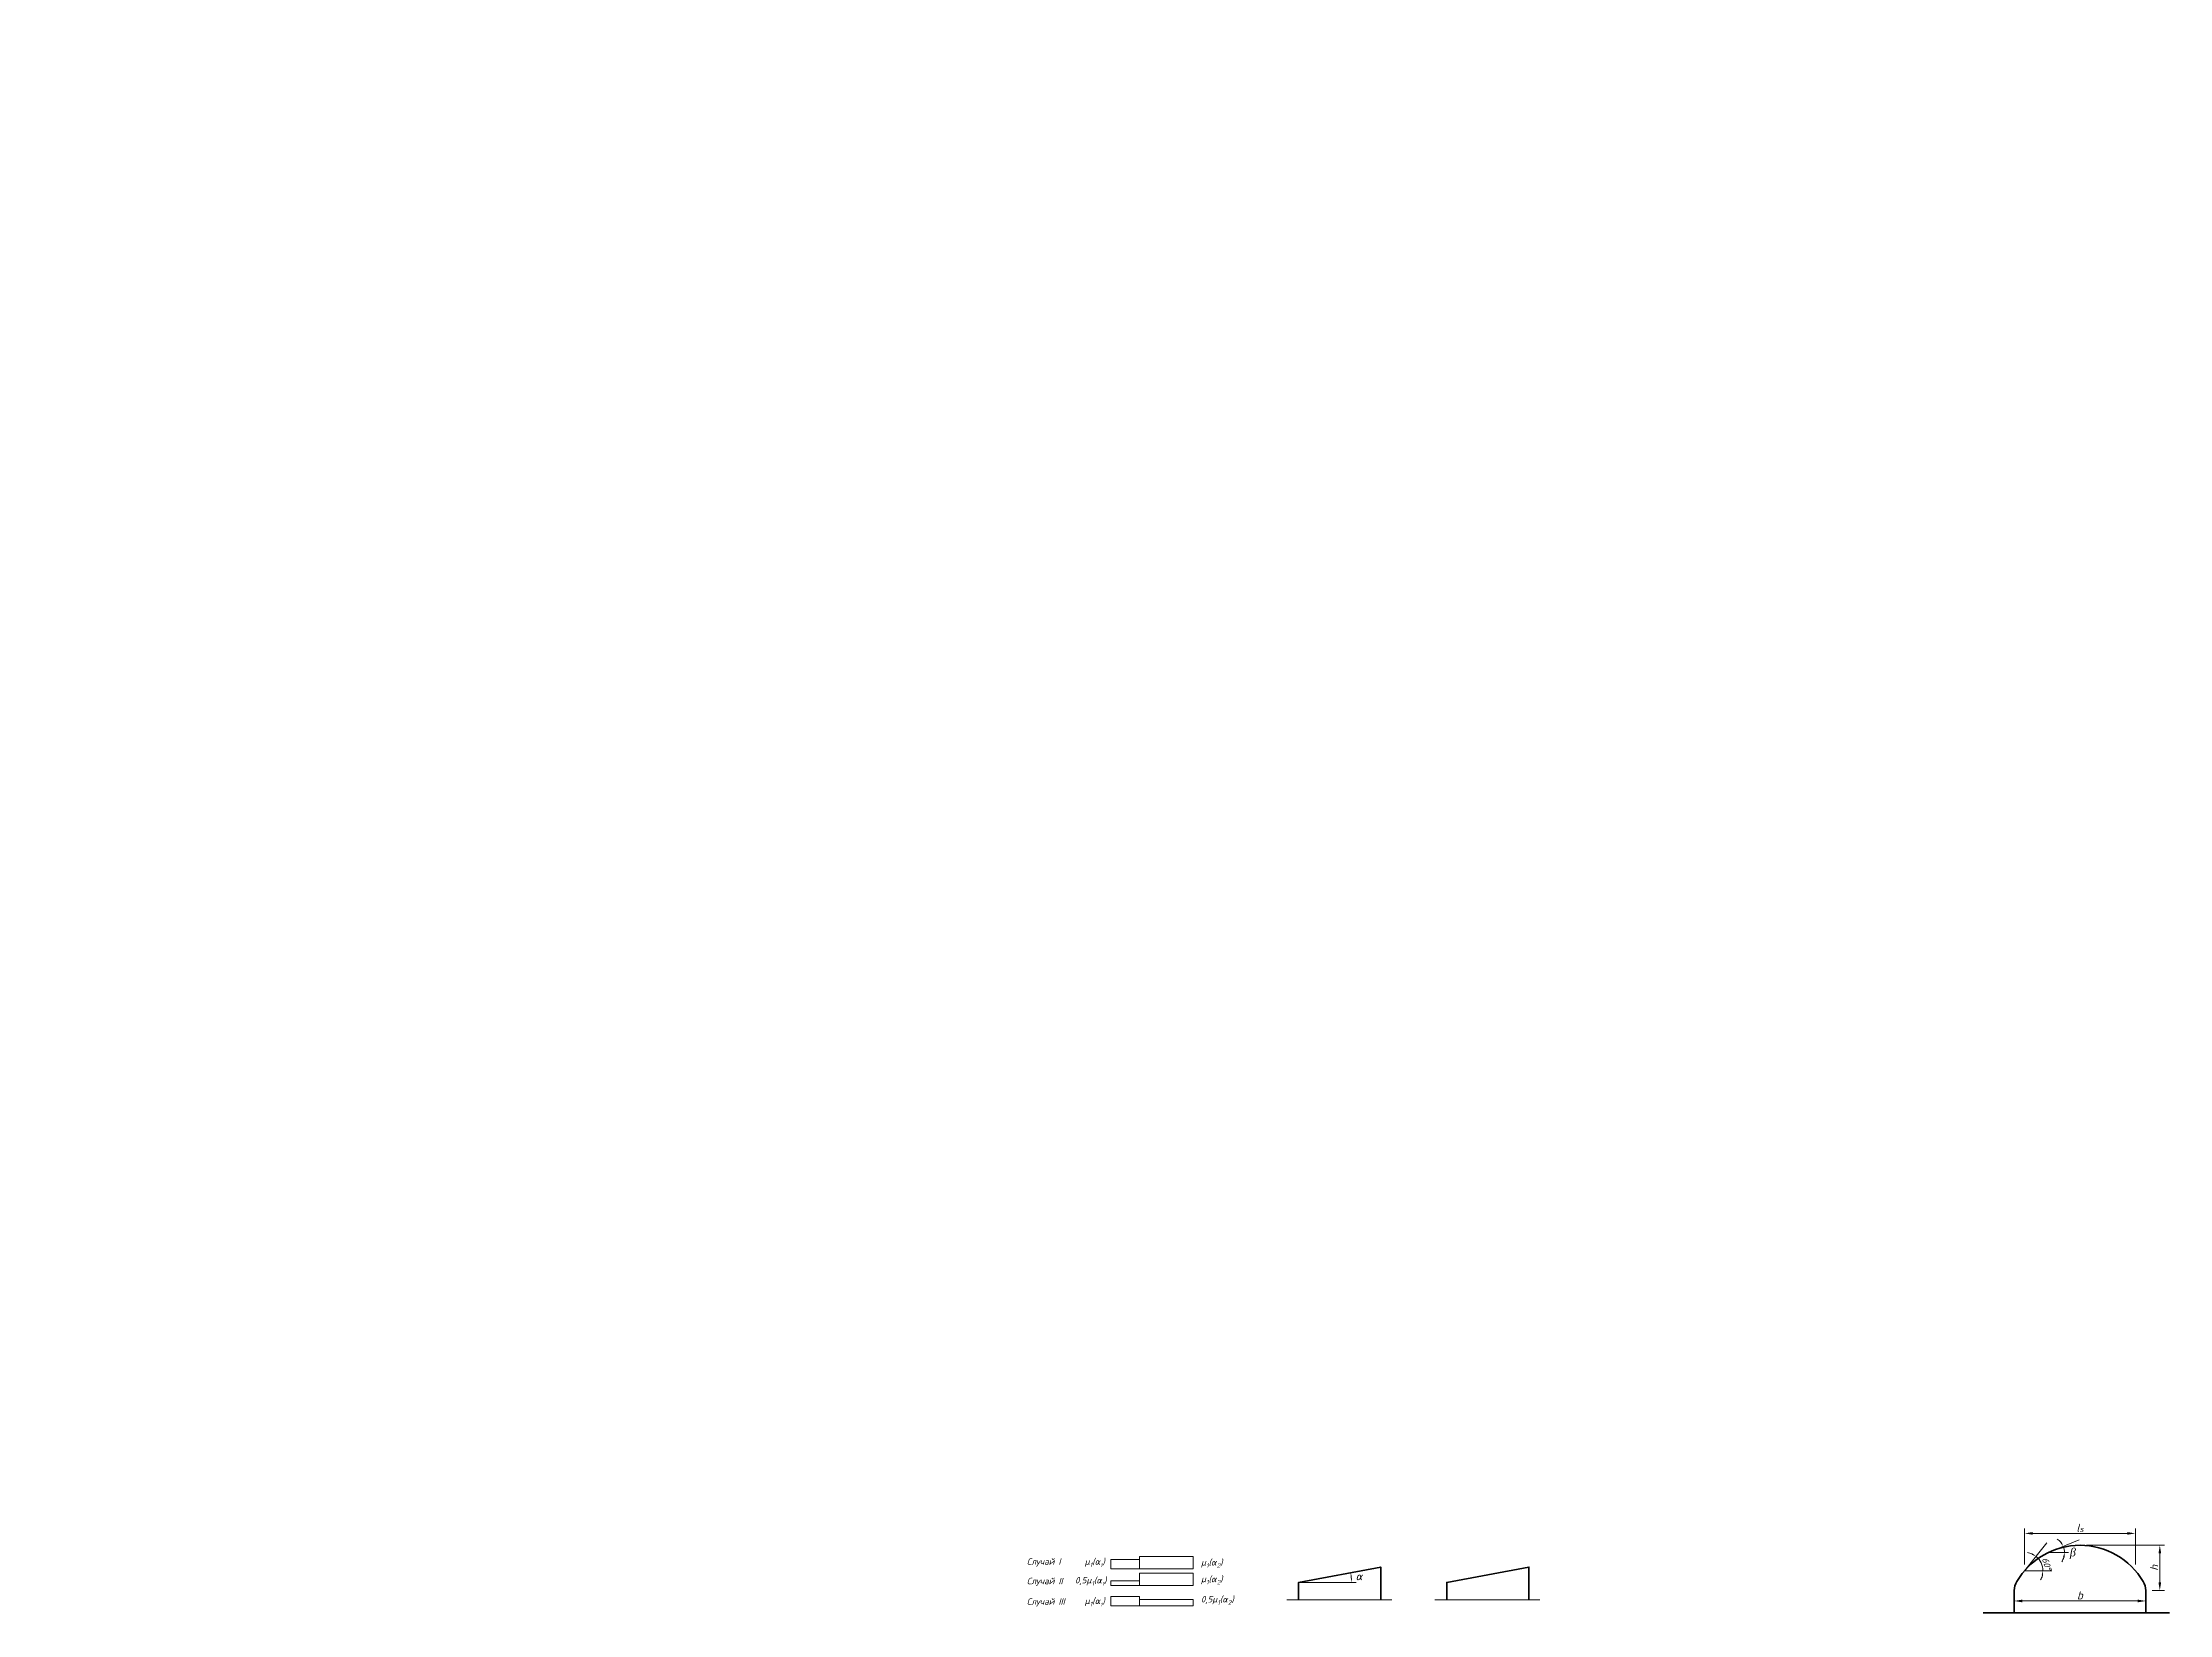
# Paper-space layout 'Лист1' of a CAD drawing. Header units: millimetres. Extents: x -68721 to 265005, y -194513 to 181100.
# Drawn here: x 123948 to 190279, y 83067 to 132084 of the extents above; entities that cross this region are included whole.
import ezdxf

# ---------------------------------------------------------------- set-up
doc = ezdxf.new("R2010")
doc.units = ezdxf.units.MM
doc.layers.add('1.Основной', color=7, linetype='Continuous', lineweight=60)
doc.layers.add('3.Текст и размеры', color=7, linetype='Continuous', lineweight=9)
doc.styles.get("Standard").update_dxf_attribs({"font": 'isocpeui.ttf', "height": 250})
doc.styles.add('Standart 1', font='isocpeui.ttf', dxfattribs={"height": 250})
doc.styles.add('маркан', font='isocpeui.ttf')
doc.styles.add('стиль1', font='timesi.ttf', dxfattribs={"height": 250})
doc.dimstyles.new('1_100', dxfattribs={"dimtxt": 250, "dimasz": 200, "dimexe": 150, "dimexo": 200, "dimgap": 50, "dimtad": 1, "dimdec": 0, "dimrnd": 10, "dimtxsty": 'Standard', "dimblk": 'ARCHTICK', "dimcen": 250, "dimdle": 150, "dimclrd": 256, "dimadec": 0, "dimazin": 0, "dimtfac": 1, "dimtdec": 0, "dimtmove": 0, "dimatfit": 3, "dimfxl": 1.25, "dimlwd": 9, "dimlwe": 9, "dimarcsym": 0})

# ---------------------------------------------------------------- blocks, each defined once
blk = doc.blocks.new('*D4')
at = {"layer": '3.Текст и размеры', "lineweight": 9, "ltscale": 20, "transparency": 16777216}
blk.add_arc((157265, 82535), 722, 7.94546, 20.50182, dxfattribs=at)
at = {"layer": '3.Текст и размеры', "ltscale": 20, "transparency": 16777216}
for points in [[(157926, 82781), (157956, 82794), (157899, 82878)], [(157996, 82636), (157963, 82633), (157987, 82535)]]:
    blk.add_solid(points, dxfattribs=at)
at = {"layer": 'Defpoints', "color": 0, "ltscale": 20, "transparency": 16777216}
for p in [(158163, 83021), (157265, 82535), (157265, 82535), (157977, 82654), (158126, 82535)]:
    blk.add_point(p, dxfattribs=at)
blk = doc.blocks.new('*D6')
at = {"layer": '3.Текст и размеры', "color": 0, "lineweight": 9, "ltscale": 20, "transparency": 16777216}
for p, q in [((164896, 84398), (164889, 84397)), ((164181, 84067), (164920, 84067))]:
    blk.add_line(p, q, dxfattribs=at)
at = {"layer": '3.Текст и размеры', "lineweight": 9, "ltscale": 20, "transparency": 16777216}
blk.add_arc((163120, 84067), 1649, 3.47414, 7.06932, dxfattribs=at)
at = {"layer": '3.Текст и размеры', "ltscale": 20, "transparency": 16777216}
for points in [[(164741, 84268), (164774, 84273), (164742, 84369)], [(164783, 84168), (164750, 84167), (164770, 84067)]]:
    blk.add_solid(points, dxfattribs=at)
at = {"layer": 'Defpoints', "color": 0, "ltscale": 20, "transparency": 16777216}
for p in [(164700, 84361), (163120, 84067), (163120, 84067), (163981, 84067), (164767, 84168)]:
    blk.add_point(p, dxfattribs=at)
blk = doc.blocks.new('*D7')
at = {"layer": '3.Текст и размеры', "lineweight": 9, "ltscale": 20, "transparency": 16777216}
blk.add_arc((163254, 82535), 722, 7.94546, 20.50182, dxfattribs=at)
at = {"layer": '3.Текст и размеры', "ltscale": 20, "transparency": 16777216}
for points in [[(163915, 82781), (163945, 82794), (163888, 82878)], [(163985, 82636), (163952, 82633), (163976, 82535)]]:
    blk.add_solid(points, dxfattribs=at)
at = {"layer": 'Defpoints', "color": 0, "ltscale": 20, "transparency": 16777216}
for p in [(164152, 83021), (163254, 82535), (163254, 82535), (163966, 82654), (164115, 82535)]:
    blk.add_point(p, dxfattribs=at)
blk = doc.blocks.new('*D9')
at = {"layer": '3.Текст и размеры', "lineweight": 9, "ltscale": 20, "transparency": 16777216}
blk.add_arc((161474, 80692), 529, 10.85563, 26.08128, dxfattribs=at)
at = {"layer": '3.Текст и размеры', "ltscale": 20, "transparency": 16777216}
for points in [[(161935, 80916), (161963, 80933), (161897, 81010)], [(162010, 80793), (161977, 80790), (162003, 80692)]]:
    blk.add_solid(points, dxfattribs=at)
at = {"layer": 'Defpoints', "color": 0, "ltscale": 20, "transparency": 16777216}
for p in [(162121, 81179), (161474, 80692), (161474, 80692), (161990, 80805), (162335, 80692)]:
    blk.add_point(p, dxfattribs=at)
blk = doc.blocks.new('*D11')
at = {"layer": '3.Текст и размеры', "lineweight": 9, "ltscale": 20, "transparency": 16777216}
blk.add_arc((163430, 80692), 529, 10.85563, 26.08128, dxfattribs=at)
at = {"layer": '3.Текст и размеры', "ltscale": 20, "transparency": 16777216}
for points in [[(163890, 80916), (163919, 80933), (163852, 81010)], [(163965, 80793), (163932, 80790), (163958, 80692)]]:
    blk.add_solid(points, dxfattribs=at)
at = {"layer": 'Defpoints', "color": 0, "ltscale": 20, "transparency": 16777216}
for p in [(164077, 81179), (163430, 80692), (163430, 80692), (163946, 80805), (164291, 80692)]:
    blk.add_point(p, dxfattribs=at)
blk = doc.blocks.new('*D34')
at = {"layer": '3.Текст и размеры', "color": 0, "lineweight": 9, "ltscale": 20, "transparency": 16777216}
for p, q in [((187689, 85224), (190128, 85224)), ((189740, 83816), (190128, 83816))]:
    blk.add_line(p, q, dxfattribs=at)
at = {"layer": '3.Текст и размеры', "lineweight": 9, "ltscale": 20, "transparency": 16777216}
blk.add_line((189978, 84066), (189978, 84974), dxfattribs=at)
at = {"layer": '3.Текст и размеры', "ltscale": 20, "transparency": 16777216}
for points in [[(189937, 84974), (190020, 84974), (189978, 85224)], [(189937, 84066), (190020, 84066), (189978, 83816)]]:
    blk.add_solid(points, dxfattribs=at)
at = {"layer": 'Defpoints', "color": 0, "ltscale": 20, "transparency": 16777216}
for p in [(187489, 85224), (189978, 85224), (189540, 83816)]:
    blk.add_point(p, dxfattribs=at)
at = {"layer": '3.Текст и размеры', "color": 0, "ltscale": 20, "transparency": 16777216, "insert": (189803, 84520), "char_height": 250, "attachment_point": 5, "rotation": 90}
blk.add_mtext('h', dxfattribs=at)
blk = doc.blocks.new('*D35')
at = {"layer": '3.Текст и размеры', "color": 0, "lineweight": 9, "ltscale": 20, "transparency": 16777216}
for p, q in [((185439, 83620), (185439, 83338)), ((189540, 83620), (189540, 83338))]:
    blk.add_line(p, q, dxfattribs=at)
at = {"layer": '3.Текст и размеры', "lineweight": 9, "ltscale": 20, "transparency": 16777216}
blk.add_line((185689, 83488), (189290, 83488), dxfattribs=at)
at = {"layer": '3.Текст и размеры', "ltscale": 20, "transparency": 16777216}
for points in [[(185689, 83530), (185689, 83446), (185439, 83488)], [(189290, 83530), (189290, 83446), (189540, 83488)]]:
    blk.add_solid(points, dxfattribs=at)
at = {"layer": 'Defpoints', "color": 0, "ltscale": 20, "transparency": 16777216}
for p in [(185439, 83820), (189540, 83820), (189540, 83488)]:
    blk.add_point(p, dxfattribs=at)
at = {"layer": '3.Текст и размеры', "color": 0, "ltscale": 20, "transparency": 16777216, "insert": (187489, 83663), "char_height": 250, "attachment_point": 5}
blk.add_mtext('b', dxfattribs=at)
blk = doc.blocks.new('*D36')
at = {"layer": '3.Текст и размеры', "lineweight": 9, "ltscale": 20, "transparency": 16777216}
for start, end in [(66.28162, 81.29578), (360, 51.26746), (329.97168, 344.98584)]:
    blk.add_arc((185761, 84429), 574, start, end, dxfattribs=at)
at = {"layer": '3.Текст и размеры', "ltscale": 20, "transparency": 16777216}
for points in [[(186005, 84976), (185979, 84933), (186120, 84877)], [(186290, 84283), (186340, 84277), (186335, 84429)]]:
    blk.add_solid(points, dxfattribs=at)
at = {"layer": 'Defpoints', "color": 0, "ltscale": 20, "transparency": 16777216}
for p in [(186457, 85297), (185761, 84429), (185761, 84429), (186236, 84751), (186610, 84429)]:
    blk.add_point(p, dxfattribs=at)
at = {"layer": '3.Текст и размеры', "color": 0, "ltscale": 20, "transparency": 16777216, "insert": (186453, 84642), "char_height": 200, "attachment_point": 5, "rotation": 287.08915, "style": 'маркан'}
blk.add_mtext('60%%D', dxfattribs=at)
blk = doc.blocks.new('*D37')
at = {"layer": '3.Текст и размеры', "lineweight": 9, "ltscale": 20, "transparency": 16777216}
for start, end in [(39.26453, 56.18168), (0, 22.34738), (326.1657, 343.08285)]:
    blk.add_arc((186497, 84996), 510, start, end, dxfattribs=at)
at = {"layer": '3.Текст и размеры', "ltscale": 20, "transparency": 16777216}
for points in [[(186913, 85332), (186870, 85306), (186969, 85190)], [(186960, 84851), (187009, 84844), (187007, 84996)]]:
    blk.add_solid(points, dxfattribs=at)
at = {"layer": 'Defpoints', "color": 0, "ltscale": 20, "transparency": 16777216}
for p in [(186497, 84996), (186497, 84996), (187003, 85062), (187133, 84996), (187466, 85394)]:
    blk.add_point(p, dxfattribs=at)
at = {"layer": '3.Текст и размеры', "color": 0, "ltscale": 20, "transparency": 16777216, "insert": (186982, 85479), "char_height": 250, "attachment_point": 5, "rotation": 314.85791}
blk.add_mtext('{\\fTimes New Roman|b0|i1|c0|p18; }', dxfattribs=at)
blk = doc.blocks.new('*D38')
at = {"layer": '3.Текст и размеры', "color": 0, "lineweight": 9, "ltscale": 20, "transparency": 16777216}
for p, q in [((185761, 84629), (185761, 85745)), ((189218, 84629), (189218, 85745))]:
    blk.add_line(p, q, dxfattribs=at)
at = {"layer": '3.Текст и размеры', "lineweight": 9, "ltscale": 20, "transparency": 16777216}
blk.add_line((186011, 85595), (188968, 85595), dxfattribs=at)
at = {"layer": '3.Текст и размеры', "ltscale": 20, "transparency": 16777216}
for points in [[(186011, 85637), (186011, 85554), (185761, 85595)], [(188968, 85637), (188968, 85554), (189218, 85595)]]:
    blk.add_solid(points, dxfattribs=at)
at = {"layer": 'Defpoints', "color": 0, "ltscale": 20, "transparency": 16777216}
for p in [(189218, 85595), (185761, 84429), (189218, 84429)]:
    blk.add_point(p, dxfattribs=at)
at = {"layer": '3.Текст и размеры', "color": 0, "ltscale": 20, "transparency": 16777216, "insert": (187489, 85770), "char_height": 250, "attachment_point": 5}
blk.add_mtext('l{\\H0.7x;\\S^ s;}', dxfattribs=at)

psp = doc.layouts.new('Лист1')

# ---------------------------------------------------------------- linework, layer by layer
at = {"layer": '1.Основной', "ltscale": 20}
psp.add_line((184468.3, 83112.8), (190279.2, 83112.8), dxfattribs=at)
for points in [[(163120.4, 83528.2), (163120.4, 84067.3), (165682.9, 84544.3), (165682.9, 83528.2)], [(167740.5, 83528.2), (167740.5, 84067.3), (170303.1, 84544.3), (170303.1, 83528.2)]]:
    psp.add_lwpolyline(points, dxfattribs=at)
at = {"layer": '1.Основной', "lineweight": 40, "ltscale": 20}
for points in [[(185439.4, 83112.8), (185439.4, 83816.3)], [(189539.6, 83814.2), (189539.6, 83112.8)]]:
    psp.add_lwpolyline(points, dxfattribs=at)
for centre, radius, start, end in [((187489.5, 82946.2), 2277.5, 30.246272, 149.753728), ((185949.1, 83815.3), 509.6, 146.920454, 180.122156), ((189029.9, 83815.3), 509.6, 359.877844, 33.079546)]:
    psp.add_arc(centre, radius, start, end, dxfattribs=at)
at = {"layer": '3.Текст и размеры', "ltscale": 20}
for p, q in [((185760.7, 84428.8), (186456.7, 85296.6)), ((186496.9, 84996), (187465.6, 85394.3)), ((186496.9, 84996), (187133.5, 84996)), ((185760.7, 84428.8), (186609.6, 84428.8)), ((163120.4, 84067.3), (164677.3, 84067.3)), ((162750.2, 83528.2), (166027.2, 83528.2)), ((167370.3, 83528.2), (170647.4, 83528.2))]:
    psp.add_line(p, q, dxfattribs=at)
at = {"layer": '3.Текст и размеры', "lineweight": 15, "ltscale": 20}
for points in [[(157264.9, 84491.2), (158163.2, 84491.2), (158163.2, 84782.2), (157264.9, 84782.2)], [(158163.2, 84491.2), (159827.5, 84491.2), (159827.5, 84871), (158163.2, 84871)], [(158163.2, 83970.7), (159827.5, 83970.7), (159827.5, 84350.5), (158163.2, 84350.5)], [(157264.9, 83970.7), (158163.2, 83970.7), (158163.2, 84116.2), (157264.9, 84116.2)], [(157264.9, 83340.8), (158163.2, 83340.8), (158163.2, 83631.8), (157264.9, 83631.8)], [(158163.2, 83340.8), (159827.5, 83340.8), (159827.5, 83530.7), (158163.2, 83530.7)]]:
    psp.add_lwpolyline(points, close=True, dxfattribs=at)

# ---------------------------------------------------------------- texts
at = {"layer": '3.Текст и размеры', "ltscale": 20, "style": 'стиль1'}
psp.add_text('β', height=250, dxfattribs=at).set_placement((187173.9, 84881.1))
at = {"layer": '3.Текст и размеры', "ltscale": 20, "char_height": 200, "attachment_point": 1}
for s, width, insert in [('\\A1;Случай I', 1147.143, (154646.6, 84816.9)), ('\\A1;0,5μ{\\H0.7x;\\S^ 1;}(α{\\H0.56x;\\S^ 1;})', 694.87, (156150.6, 84234.9)), ('\\A1;μ{\\H0.7x;\\S^ 1;}(α{\\H0.56x;\\S^ 1;})', 694.87, (156448.4, 84816.9)), ('\\A1;μ{\\H0.7x;\\S^ 1;}(α{\\H0.7x;\\S^ 2;})', 694.87, (160076.8, 84792.2)), ('\\A1;μ{\\H0.7x;\\S^ 1;}(α{\\H0.7x;\\S^ 2;})', 694.87, (160076.8, 84271.7)), ('\\A1;Случай II', 1147.143, (154646.6, 84209.7)), ('\\A1;μ{\\H0.7x;\\S^ 1;}(α{\\H0.56x;\\S^ 1;})', 694.87, (156448.4, 83590.9)), ('\\A1;0,5μ{\\H0.7x;\\S^ 1;}(α{\\H0.7x;\\S^ 2;})', 694.87, (160076.8, 83641.9)), ('\\A1;Случай III', 1277.894, (154646.6, 83571.8))]:
    psp.add_mtext_dynamic_manual_height_columns(s, width=width, gutter_width=1250, heights=[0], dxfattribs=dict(at, insert=insert))
at = {"layer": '3.Текст и размеры', "ltscale": 20, "insert": (164897, 84383.7), "char_height": 250, "attachment_point": 1, "style": 'Standart 1'}
psp.add_mtext_dynamic_manual_height_columns('\\A1;α', width=328.981, gutter_width=1250, heights=[0], dxfattribs=at)

# ---------------------------------------------------------------- dimensions: what is measured, and where the dimension line sits
at = {"layer": '3.Текст и размеры', "ltscale": 20}
for base, line1, line2, picture, middle in [((163946.2, 80804.9), ((163429.8, 80692.2), (164077.1, 81178.8)), ((163429.8, 80692.2), (164290.6, 80692.2)), '*D11', (-24708, 181100.3)), ((163965.7, 82653.6), ((163253.8, 82534.7), (164152.2, 83021.4)), ((163253.8, 82534.7), (164114.7, 82534.7)), '*D7', (-39832.2, 179247.7)), ((161990.5, 80804.9), ((161474.1, 80692.2), (162121.4, 81178.8)), ((161474.1, 80692.2), (162334.9, 80692.2)), '*D9', (-25321.7, 179244.6)), ((157976.8, 82653.6), ((157264.9, 82534.7), (158163.2, 83021.4)), ((157264.9, 82534.7), (158125.7, 82534.7)), '*D4', (-41303.7, 173442.4)), ((164766.7, 84168.5), ((163120.4, 84067.3), (164699.6, 84361.3)), ((163120.4, 84067.3), (163981.2, 84067.3)), '*D6', (-68721.1, 171803.9))]:
    dim = psp.add_angular_dim_2l(base=base, line1=line1, line2=line2, text=' ', dimstyle='1_100', override={"dimtxt": 200, "dimasz": 100, "dimtxsty": 'маркан', "dimsah": 1}, dxfattribs=at)
    dim.commit()
    dim.dimension.update_dxf_attribs({"geometry": picture, "text_midpoint": middle})
dim = psp.add_linear_dim(base=(189218.3, 85595.4), p1=(185760.7, 84428.8), p2=(189218.3, 84428.8), text='l{\\H0.7x;\\S^ s;}', dimstyle='1_100', override={"dimasz": 250, "dimsah": 1}, dxfattribs=at)
dim.commit()
dim.dimension.update_dxf_attribs({"geometry": '*D38', "text_midpoint": (187489.5, 85595.4), "dimtype": 160})
for base, line1, line2, text, override, picture, middle in [((186235.6, 84751.3), ((185760.7, 84428.8), (186609.6, 84428.8)), ((185760.7, 84428.8), (186456.7, 85296.6)), '60%%D', {"dimtxt": 200, "dimasz": 150, "dimtxsty": 'маркан', "dimsah": 1}, '*D36', (186309.4, 84597.5)), ((187002.5, 85062.1), ((186496.9, 84996), (187465.6, 85394.3)), ((186496.9, 84996), (187133.5, 84996)), '{\\fTimes New Roman|b0|i1|c0|p18; }', {"dimtxt": 200, "dimasz": 150, "dimtxsty": 'Standard', "dimsah": 1}, '*D37', (186858.4, 85355.7))]:
    dim = psp.add_angular_dim_2l(base=base, line1=line1, line2=line2, text=text, dimstyle='1_100', override=override, dxfattribs=at)
    dim.commit()
    dim.dimension.update_dxf_attribs({"geometry": picture, "text_midpoint": middle, "dimtype": 162})
dim = psp.add_linear_dim(base=(189978.4, 85223.7), p1=(189539.6, 83816.3), p2=(187489.5, 85223.7), angle=90, text='h', dimstyle='1_100', override={"dimasz": 250, "dimsah": 1}, dxfattribs=at)
dim.commit()
dim.dimension.update_dxf_attribs({"geometry": '*D34', "text_midpoint": (189803.4, 84520)})
dim = psp.add_linear_dim(base=(189539.6, 83488.1), p1=(185439.4, 83819.6), p2=(189539.6, 83819.6), text='b', dimstyle='1_100', override={"dimasz": 250, "dimsah": 1}, dxfattribs=at)
dim.commit()
dim.dimension.update_dxf_attribs({"geometry": '*D35', "text_midpoint": (187489.5, 83663.1)})

doc.saveas('drawing.dxf')
